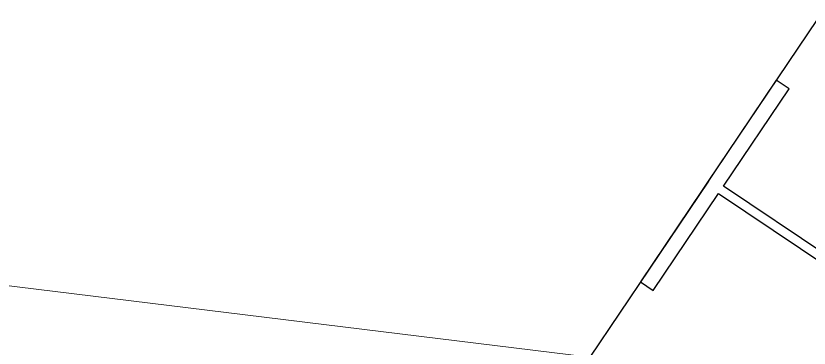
# Model space of a CAD drawing. Header units: metres. Extents: x 2681481 to 2682537, y 1228589 to 1229401.
# Drawn here: x 2681851.201 to 2681852.18, y 1228895.63 to 1228896.04 of the extents above; entities that cross this region are included whole.
import ezdxf

# ---------------------------------------------------------------- set-up
doc = ezdxf.new("R2010")
doc.units = ezdxf.units.M
doc.linetypes.add('AUSGEZOGEN', pattern=[0])
doc.layers.add('DGM_Hauptkurven', color=46, linetype='Continuous', lineweight=20)
doc.layers.add('Standard', color=7, linetype='AUSGEZOGEN', lineweight=25)

msp = doc.modelspace()

# ---------------------------------------------------------------- linework, layer by layer
at = {"layer": 'DGM_Hauptkurven', "color": 254, "transparency": 33554687}
msp.add_polyline3d([(2681874.81315, 1228917.77089, 495), (2681876.46288, 1228913.52767, 495), (2681878.18674, 1228904.53024, 495), (2681877.2046, 1228904.34207, 495), (2681876.99602, 1228905.43074, 495), (2681876.65784, 1228907.22194, 495), (2681875.50269, 1228913.25151, 495), (2681873.99863, 1228917.12005, 495), (2681870.63524, 1228919.38806, 495), (2681868.26379, 1228918.0582, 495), (2681865.71039, 1228915.55801, 495), (2681852.23825, 1228895.57916, 495), (2681851.90961, 1228895.61944, 495), (2681850.79555, 1228895.75596, 495), (2681861.96132, 1228912.31452, 495), (2681857.44267, 1228915.36154, 495), (2681859.43409, 1228919.5668, 495), (2681861.39089, 1228922.46869, 495), (2681867.03217, 1228918.66466, 495), (2681867.48054, 1228919.10369, 495), (2681870.40478, 1228920.74354, 495), (2681874.81315, 1228917.77089, 495)], close=True, dxfattribs=at)
at = {"layer": 'Standard', "color": 252, "linetype": 'AUSGEZOGEN', "lineweight": 25, "transparency": 33554687}
for p, q in [((2681852.05599, 1228895.83652), (2681865.39827, 1228915.6228)), ((2681852.13986, 1228895.96089), (2681851.97213, 1228895.71216)), ((2681852.15561, 1228895.95027), (2681852.13986, 1228895.96089)), ((2681852.07482, 1228895.83046), (2681852.15561, 1228895.95027)), ((2681852.05599, 1228895.83652), (2681851.90961, 1228895.61944)), ((2681852.29205, 1228895.68398), (2681852.07482, 1228895.83046)), ((2681851.98788, 1228895.70153), (2681852.06867, 1228895.82134)), ((2681852.06867, 1228895.82134), (2681852.2859, 1228895.67486)), ((2681851.97213, 1228895.71216), (2681851.98788, 1228895.70153))]:
    msp.add_line(p, q, dxfattribs=at)

doc.saveas('drawing.dxf')
